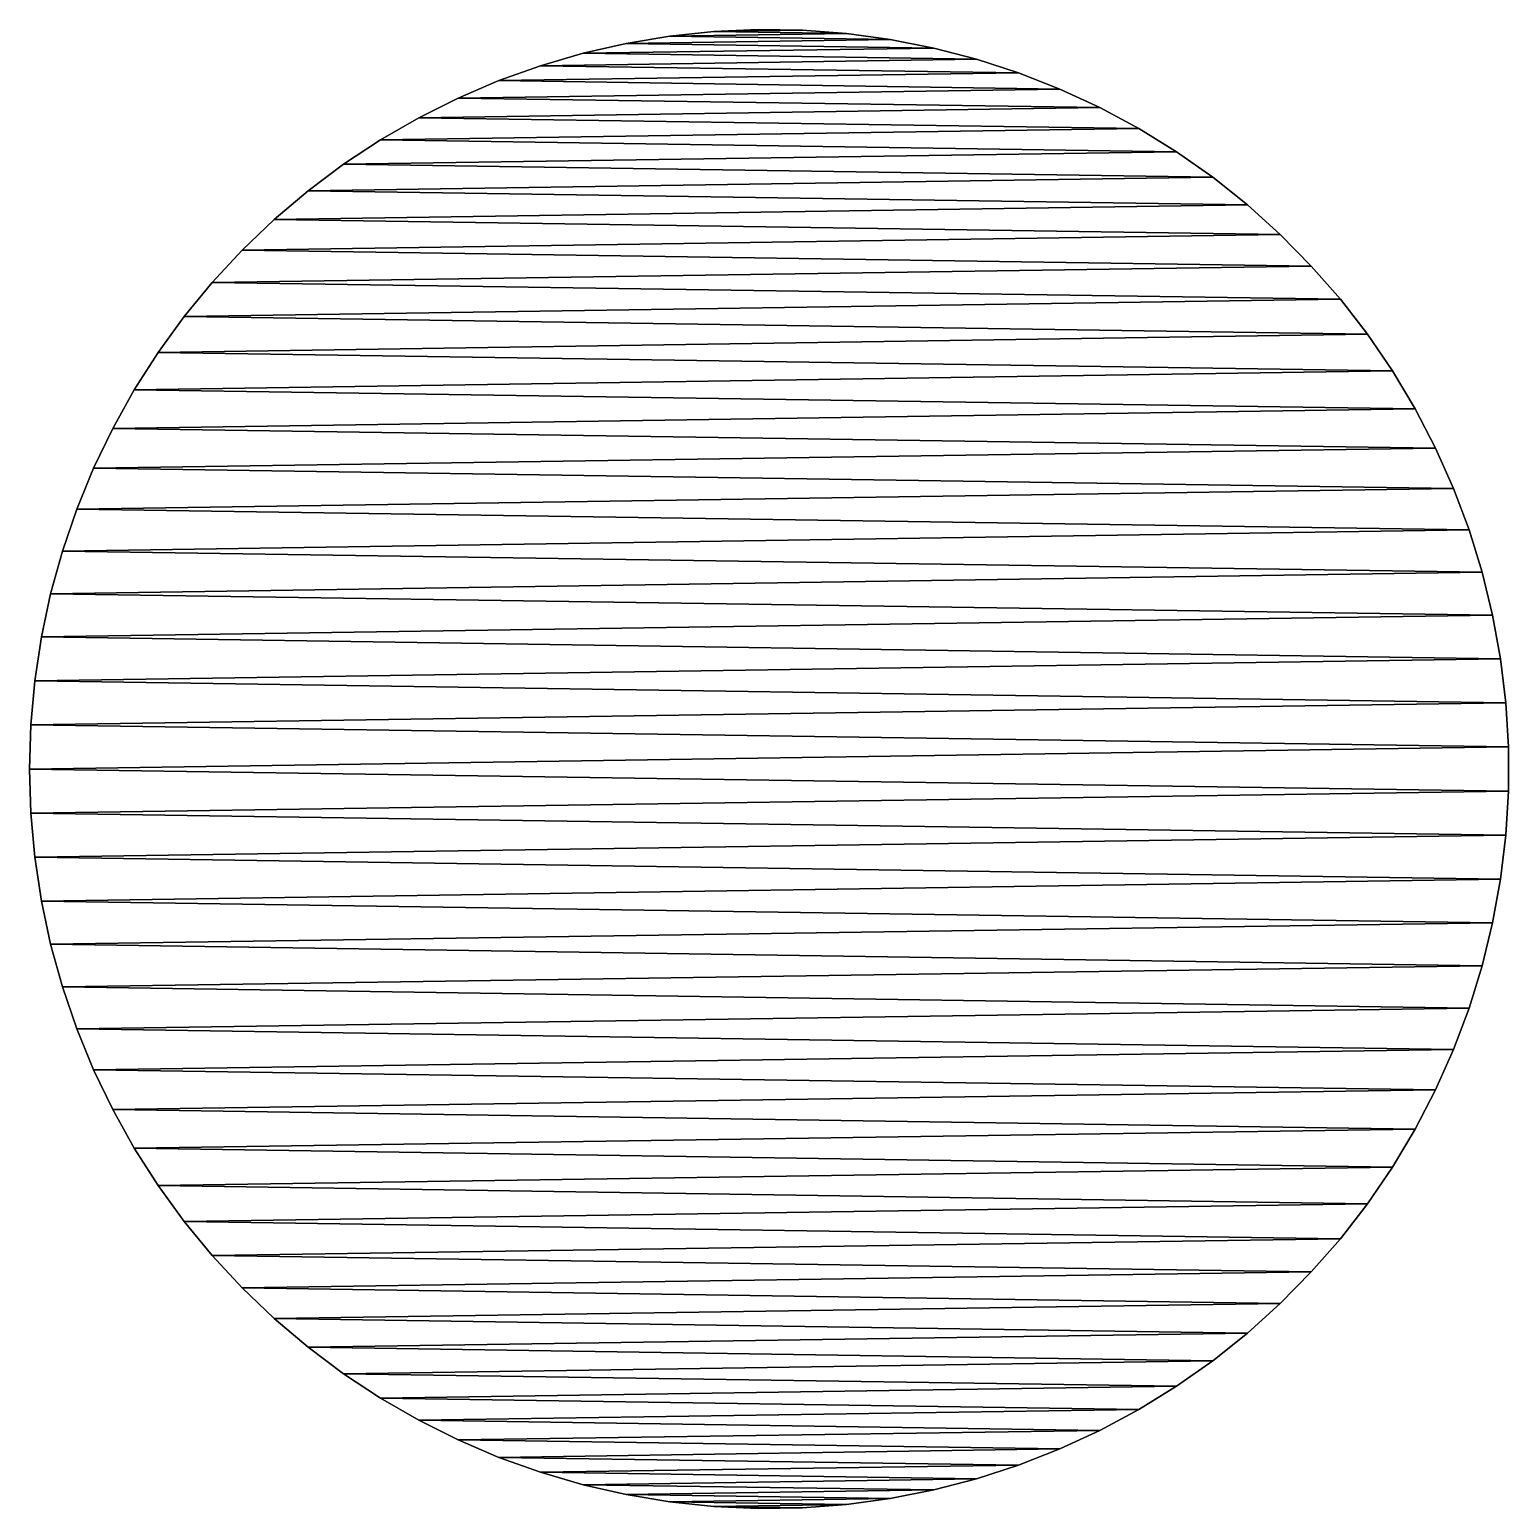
# Model space of a CAD drawing. Extents: x -60 to 60, y -60 to 60.
import ezdxf

# ---------------------------------------------------------------- set-up
doc = ezdxf.new("R2010")
doc.units = 0

msp = doc.modelspace()

# ---------------------------------------------------------------- linework, layer by layer
for points in [[(-0.897564, 59.993286, 20), (-0.897564, 59.993286), (-4.483806, 59.83223, 20)], [(-4.483806, 59.83223, 20), (-0.897564, 59.993286), (-4.483806, 59.83223)], [(-4.483806, 59.83223, 20), (2.69189, 59.939583, 20), (-0.897564, 59.993286, 20)], [(2.69189, 59.939583), (-4.483806, 59.83223), (-0.897564, 59.993286)], [(2.69189, 59.939583, 20), (2.69189, 59.939583), (-0.897564, 59.993286, 20)], [(-0.897564, 59.993286, 20), (2.69189, 59.939583), (-0.897564, 59.993286)], [(-11.595355, 58.868904, 20), (-11.595355, 58.868904), (-15.095206, 58.070084, 20)], [(-15.095206, 58.070084, 20), (-11.595355, 58.868904), (-15.095206, 58.070084)], [(-15.095206, 58.070084, 20), (13.351256, 58.495674, 20), (-11.595355, 58.868904, 20)], [(13.351256, 58.495674), (-15.095206, 58.070084), (-11.595355, 58.868904)], [(-8.053996, 59.456985, 20), (-8.053996, 59.456985), (-11.595355, 58.868904, 20)], [(-11.595355, 58.868904, 20), (-8.053996, 59.456985), (-11.595355, 58.868904)], [(-11.595355, 58.868904, 20), (9.829075, 59.189434, 20), (-8.053996, 59.456985, 20)], [(9.829075, 59.189434), (-11.595355, 58.868904), (-8.053996, 59.456985)], [(-11.595355, 58.868904, 20), (13.351256, 58.495674, 20), (9.829075, 59.189434, 20)], [(13.351256, 58.495674), (-11.595355, 58.868904), (9.829075, 59.189434)], [(-4.483806, 59.83223, 20), (-4.483806, 59.83223), (-8.053996, 59.456985, 20)], [(-8.053996, 59.456985, 20), (-4.483806, 59.83223), (-8.053996, 59.456985)], [(-8.053996, 59.456985, 20), (6.271708, 59.671314, 20), (-4.483806, 59.83223, 20)], [(6.271708, 59.671314), (-8.053996, 59.456985), (-4.483806, 59.83223)], [(-8.053996, 59.456985, 20), (9.829075, 59.189434, 20), (6.271708, 59.671314, 20)], [(9.829075, 59.189434), (-8.053996, 59.456985), (6.271708, 59.671314)], [(-4.483806, 59.83223, 20), (6.271708, 59.671314, 20), (2.69189, 59.939583, 20)], [(6.271708, 59.671314), (-4.483806, 59.83223), (2.69189, 59.939583)], [(6.271708, 59.671314, 20), (6.271708, 59.671314), (2.69189, 59.939583, 20)], [(2.69189, 59.939583, 20), (6.271708, 59.671314), (2.69189, 59.939583)], [(9.829075, 59.189434, 20), (9.829075, 59.189434), (6.271708, 59.671314, 20)], [(6.271708, 59.671314, 20), (9.829075, 59.189434), (6.271708, 59.671314)], [(13.351256, 58.495674, 20), (13.351256, 58.495674), (9.829075, 59.189434, 20)], [(9.829075, 59.189434, 20), (13.351256, 58.495674), (9.829075, 59.189434)], [(-15.095206, 58.070084, 20), (-15.095206, 58.070084), (-18.541019, 57.063393, 20)], [(-18.541019, 57.063393, 20), (-15.095206, 58.070084), (-18.541019, 57.063393)], [(-18.541019, 57.063393, 20), (16.825644, 57.592514, 20), (-15.095206, 58.070084, 20)], [(16.825644, 57.592514), (-18.541019, 57.063393), (-15.095206, 58.070084)], [(-15.095206, 58.070084, 20), (16.825644, 57.592514, 20), (13.351256, 58.495674, 20)], [(16.825644, 57.592514), (-15.095206, 58.070084), (13.351256, 58.495674)], [(16.825644, 57.592514, 20), (16.825644, 57.592514), (13.351256, 58.495674, 20)], [(13.351256, 58.495674, 20), (16.825644, 57.592514), (13.351256, 58.495674)], [(-18.541019, 57.063393, 20), (-18.541019, 57.063393), (-21.920462, 55.852425, 20)], [(-21.920462, 55.852425, 20), (-18.541019, 57.063393), (-21.920462, 55.852425)], [(-21.920462, 55.852425, 20), (20.239799, 56.483189, 20), (-18.541019, 57.063393, 20)], [(20.239799, 56.483189), (-21.920462, 55.852425), (-18.541019, 57.063393)], [(-21.920462, 55.852425, 20), (23.581501, 55.171665, 20), (20.239799, 56.483189, 20)], [(23.581501, 55.171665), (-21.920462, 55.852425), (20.239799, 56.483189)], [(-18.541019, 57.063393, 20), (20.239799, 56.483189, 20), (16.825644, 57.592514, 20)], [(20.239799, 56.483189), (-18.541019, 57.063393), (16.825644, 57.592514)], [(20.239799, 56.483189, 20), (20.239799, 56.483189), (16.825644, 57.592514, 20)], [(16.825644, 57.592514, 20), (20.239799, 56.483189), (16.825644, 57.592514)], [(23.581501, 55.171665, 20), (23.581501, 55.171665), (20.239799, 56.483189, 20)], [(20.239799, 56.483189, 20), (23.581501, 55.171665), (20.239799, 56.483189)], [(-21.920462, 55.852425, 20), (-21.920462, 55.852425), (-25.221434, 54.441521, 20)], [(-25.221434, 54.441521, 20), (-21.920462, 55.852425), (-25.221434, 54.441521)], [(-25.221434, 54.441521, 20), (23.581501, 55.171665, 20), (-21.920462, 55.852425, 20)], [(23.581501, 55.171665), (-25.221434, 54.441521), (-21.920462, 55.852425)], [(-25.221434, 54.441521, 20), (-25.221434, 54.441521), (-28.432119, 52.835732, 20)], [(-28.432119, 52.835732, 20), (-25.221434, 54.441521), (-28.432119, 52.835732)], [(-28.432119, 52.835732, 20), (26.838789, 53.662643, 20), (-25.221434, 54.441521, 20)], [(26.838789, 53.662643), (-28.432119, 52.835732), (-25.221434, 54.441521)], [(-25.221434, 54.441521, 20), (26.838789, 53.662643, 20), (23.581501, 55.171665, 20)], [(26.838789, 53.662643), (-25.221434, 54.441521), (23.581501, 55.171665)], [(26.838789, 53.662643, 20), (26.838789, 53.662643), (23.581501, 55.171665, 20)], [(23.581501, 55.171665, 20), (26.838789, 53.662643), (23.581501, 55.171665)], [(-28.432119, 52.835732, 20), (-28.432119, 52.835732), (-31.541027, 51.040806, 20)], [(-31.541027, 51.040806, 20), (-28.432119, 52.835732), (-31.541027, 51.040806)], [(-31.541027, 51.040806, 20), (30, 51.961525, 20), (-28.432119, 52.835732, 20)], [(30, 51.961525), (-31.541027, 51.040806), (-28.432119, 52.835732)], [(-28.432119, 52.835732, 20), (30, 51.961525, 20), (26.838789, 53.662643, 20)], [(30, 51.961525), (-28.432119, 52.835732), (26.838789, 53.662643)], [(30, 51.961525, 20), (30, 51.961525), (26.838789, 53.662643, 20)], [(26.838789, 53.662643, 20), (30, 51.961525), (26.838789, 53.662643)], [(-31.541027, 51.040806, 20), (33.053818, 50.074394, 20), (30, 51.961525, 20)], [(33.053818, 50.074394), (-31.541027, 51.040806), (30, 51.961525)], [(33.053818, 50.074394, 20), (33.053818, 50.074394), (30, 51.961525, 20)], [(30, 51.961525, 20), (33.053818, 50.074394), (30, 51.961525)], [(-31.541027, 51.040806, 20), (-31.541027, 51.040806), (-34.537025, 49.063164, 20)], [(-34.537025, 49.063164, 20), (-31.541027, 51.040806), (-34.537025, 49.063164)], [(-34.537025, 49.063164, 20), (33.053818, 50.074394, 20), (-31.541027, 51.040806, 20)], [(33.053818, 50.074394), (-34.537025, 49.063164), (-31.541027, 51.040806)], [(-34.537025, 49.063164, 20), (35.989315, 48.008015, 20), (33.053818, 50.074394, 20)], [(35.989315, 48.008015), (-34.537025, 49.063164), (33.053818, 50.074394)], [(35.989315, 48.008015, 20), (35.989315, 48.008015), (33.053818, 50.074394, 20)], [(33.053818, 50.074394, 20), (35.989315, 48.008015), (33.053818, 50.074394)], [(-34.537025, 49.063164, 20), (-34.537025, 49.063164), (-37.409389, 46.909889, 20)], [(-37.409389, 46.909889, 20), (-34.537025, 49.063164), (-37.409389, 46.909889)], [(-37.409389, 46.909889, 20), (35.989315, 48.008015, 20), (-34.537025, 49.063164, 20)], [(35.989315, 48.008015), (-37.409389, 46.909889), (-34.537025, 49.063164)], [(-37.409389, 46.909889, 20), (38.795975, 45.769775, 20), (35.989315, 48.008015, 20)], [(38.795975, 45.769775), (-37.409389, 46.909889), (35.989315, 48.008015)], [(38.795975, 45.769775, 20), (38.795975, 45.769775), (35.989315, 48.008015, 20)], [(35.989315, 48.008015, 20), (38.795975, 45.769775), (35.989315, 48.008015)], [(-37.409389, 46.909889, 20), (-37.409389, 46.909889), (-40.147835, 44.588688, 20)], [(-40.147835, 44.588688, 20), (-37.409389, 46.909889), (-40.147835, 44.588688)], [(-40.147835, 44.588688, 20), (38.795975, 45.769775, 20), (-37.409389, 46.909889, 20)], [(38.795975, 45.769775), (-40.147835, 44.588688), (-37.409389, 46.909889)], [(-40.147835, 44.588688, 20), (41.46376, 43.367691, 20), (38.795975, 45.769775, 20)], [(41.46376, 43.367691), (-40.147835, 44.588688), (38.795975, 45.769775)], [(41.46376, 43.367691, 20), (41.46376, 43.367691), (38.795975, 45.769775, 20)], [(38.795975, 45.769775, 20), (41.46376, 43.367691), (38.795975, 45.769775)], [(-40.147835, 44.588688, 20), (-40.147835, 44.588688), (-42.742565, 42.107876, 20)], [(-42.742565, 42.107876, 20), (-40.147835, 44.588688), (-42.742565, 42.107876)], [(-42.742565, 42.107876, 20), (41.46376, 43.367691, 20), (-40.147835, 44.588688, 20)], [(41.46376, 43.367691), (-42.742565, 42.107876), (-40.147835, 44.588688)], [(-42.742565, 42.107876, 20), (43.983112, 40.810364, 20), (41.46376, 43.367691, 20)], [(43.983112, 40.810364), (-42.742565, 42.107876), (41.46376, 43.367691)], [(43.983112, 40.810364, 20), (43.983112, 40.810364), (41.46376, 43.367691, 20)], [(41.46376, 43.367691, 20), (43.983112, 40.810364), (41.46376, 43.367691)], [(-42.742565, 42.107876, 20), (-42.742565, 42.107876), (-45.184288, 39.476322, 20)], [(-45.184288, 39.476322, 20), (-42.742565, 42.107876), (-45.184288, 39.476322)], [(-45.184288, 39.476322, 20), (43.983112, 40.810364, 20), (-42.742565, 42.107876, 20)], [(43.983112, 40.810364), (-45.184288, 39.476322), (-42.742565, 42.107876)], [(-45.184288, 39.476322, 20), (46.345016, 38.106945, 20), (43.983112, 40.810364, 20)], [(46.345016, 38.106945), (-45.184288, 39.476322), (43.983112, 40.810364)], [(46.345016, 38.106945, 20), (46.345016, 38.106945), (43.983112, 40.810364, 20)], [(43.983112, 40.810364, 20), (46.345016, 38.106945), (43.983112, 40.810364)], [(-45.184288, 39.476322, 20), (-45.184288, 39.476322), (-47.464264, 36.703457, 20)], [(-47.464264, 36.703457, 20), (-45.184288, 39.476322), (-47.464264, 36.703457)], [(-47.464264, 36.703457, 20), (46.345016, 38.106945, 20), (-45.184288, 39.476322, 20)], [(46.345016, 38.106945), (-47.464264, 36.703457), (-45.184288, 39.476322)], [(-47.464264, 36.703457, 20), (48.541019, 35.267117, 20), (46.345016, 38.106945, 20)], [(48.541019, 35.267117), (-47.464264, 36.703457), (46.345016, 38.106945)], [(48.541019, 35.267117, 20), (48.541019, 35.267117), (46.345016, 38.106945, 20)], [(46.345016, 38.106945, 20), (48.541019, 35.267117), (46.345016, 38.106945)], [(-47.464264, 36.703457, 20), (-47.464264, 36.703457), (-49.574326, 33.799202, 20)], [(-49.574326, 33.799202, 20), (-47.464264, 36.703457), (-49.574326, 33.799202)], [(-49.574326, 33.799202, 20), (48.541019, 35.267117, 20), (-47.464264, 36.703457, 20)], [(48.541019, 35.267117), (-49.574326, 33.799202), (-47.464264, 36.703457)], [(-49.574326, 33.799202, 20), (50.563259, 32.301037, 20), (48.541019, 35.267117, 20)], [(50.563259, 32.301037), (-49.574326, 33.799202), (48.541019, 35.267117)], [(50.563259, 32.301037, 20), (50.563259, 32.301037), (48.541019, 35.267117, 20)], [(48.541019, 35.267117, 20), (50.563259, 32.301037), (48.541019, 35.267117)], [(-49.574326, 33.799202, 20), (-49.574326, 33.799202), (-51.506927, 30.773956, 20)], [(-51.506927, 30.773956, 20), (-49.574326, 33.799202), (-51.506927, 30.773956)], [(-51.506927, 30.773956, 20), (50.563259, 32.301037, 20), (-49.574326, 33.799202, 20)], [(50.563259, 32.301037), (-51.506927, 30.773956), (-49.574326, 33.799202)], [(-51.506927, 30.773956, 20), (52.404491, 29.21933, 20), (50.563259, 32.301037, 20)], [(52.404491, 29.21933), (-51.506927, 30.773956), (50.563259, 32.301037)], [(52.404491, 29.21933, 20), (52.404491, 29.21933), (50.563259, 32.301037, 20)], [(50.563259, 32.301037, 20), (52.404491, 29.21933), (50.563259, 32.301037)], [(-51.506927, 30.773956, 20), (-51.506927, 30.773956), (-53.255146, 27.638548, 20)], [(-53.255146, 27.638548, 20), (-51.506927, 30.773956), (-53.255146, 27.638548)], [(-53.255146, 27.638548, 20), (52.404491, 29.21933, 20), (-51.506927, 30.773956, 20)], [(52.404491, 29.21933), (-53.255146, 27.638548), (-51.506927, 30.773956)], [(-53.255146, 27.638548, 20), (54.058132, 26.033024, 20), (52.404491, 29.21933, 20)], [(54.058132, 26.033024), (-53.255146, 27.638548), (52.404491, 29.21933)], [(54.058132, 26.033024, 20), (54.058132, 26.033024), (52.404491, 29.21933, 20)], [(52.404491, 29.21933, 20), (54.058132, 26.033024), (52.404491, 29.21933)], [(-53.255146, 27.638548, 20), (-53.255146, 27.638548), (-54.812729, 24.404198, 20)], [(-54.812729, 24.404198, 20), (-53.255146, 27.638548), (-54.812729, 24.404198)], [(-54.812729, 24.404198, 20), (54.058132, 26.033024, 20), (-53.255146, 27.638548, 20)], [(54.058132, 26.033024), (-54.812729, 24.404198), (-53.255146, 27.638548)], [(-54.812729, 24.404198, 20), (55.518257, 22.753529, 20), (54.058132, 26.033024, 20)], [(55.518257, 22.753529), (-54.812729, 24.404198), (54.058132, 26.033024)], [(55.518257, 22.753529, 20), (55.518257, 22.753529), (54.058132, 26.033024, 20)], [(54.058132, 26.033024, 20), (55.518257, 22.753529), (54.058132, 26.033024)], [(-54.812729, 24.404198, 20), (-54.812729, 24.404198), (-56.174091, 21.082489, 20)], [(-56.174091, 21.082489, 20), (-54.812729, 24.404198), (-56.174091, 21.082489)], [(-56.174091, 21.082489, 20), (55.518257, 22.753529, 20), (-54.812729, 24.404198, 20)], [(55.518257, 22.753529), (-56.174091, 21.082489), (-54.812729, 24.404198)], [(-56.174091, 21.082489, 20), (56.779644, 19.39258, 20), (55.518257, 22.753529, 20)], [(56.779644, 19.39258), (-56.174091, 21.082489), (55.518257, 22.753529)], [(56.779644, 19.39258, 20), (56.779644, 19.39258), (55.518257, 22.753529, 20)], [(55.518257, 22.753529, 20), (56.779644, 19.39258), (55.518257, 22.753529)], [(-56.174091, 21.082489, 20), (-56.174091, 21.082489), (-57.33437, 17.68531, 20)], [(-57.33437, 17.68531, 20), (-56.174091, 21.082489), (-57.33437, 17.68531)], [(-57.33437, 17.68531, 20), (56.779644, 19.39258, 20), (-56.174091, 21.082489, 20)], [(56.779644, 19.39258), (-57.33437, 17.68531), (-56.174091, 21.082489)], [(-57.33437, 17.68531, 20), (57.837772, 15.962211, 20), (56.779644, 19.39258, 20)], [(57.837772, 15.962211), (-57.33437, 17.68531), (56.779644, 19.39258)], [(57.837772, 15.962211, 20), (57.837772, 15.962211), (56.779644, 19.39258, 20)], [(56.779644, 19.39258, 20), (57.837772, 15.962211), (56.779644, 19.39258)], [(-57.33437, 17.68531, 20), (-57.33437, 17.68531), (-58.289402, 14.224823, 20)], [(-58.289402, 14.224823, 20), (-57.33437, 17.68531), (-58.289402, 14.224823)], [(-58.289402, 14.224823, 20), (57.837772, 15.962211, 20), (-57.33437, 17.68531, 20)], [(57.837772, 15.962211), (-58.289402, 14.224823), (-57.33437, 17.68531)], [(-58.289402, 14.224823, 20), (58.688854, 12.474702, 20), (57.837772, 15.962211, 20)], [(58.688854, 12.474702), (-58.289402, 14.224823), (57.837772, 15.962211)], [(58.688854, 12.474702, 20), (58.688854, 12.474702), (57.837772, 15.962211, 20)], [(57.837772, 15.962211, 20), (58.688854, 12.474702), (57.837772, 15.962211)], [(-58.289402, 14.224823, 20), (-58.289402, 14.224823), (-59.035774, 10.713413, 20)], [(-59.035774, 10.713413, 20), (-58.289402, 14.224823), (-59.035774, 10.713413)], [(-59.035774, 10.713413, 20), (58.688854, 12.474702, 20), (-58.289402, 14.224823, 20)], [(58.688854, 12.474702), (-59.035774, 10.713413), (-58.289402, 14.224823)], [(-59.035774, 10.713413, 20), (59.329849, 8.942536, 20), (58.688854, 12.474702, 20)], [(59.329849, 8.942536), (-59.035774, 10.713413), (58.688854, 12.474702)], [(59.329849, 8.942536, 20), (59.329849, 8.942536), (58.688854, 12.474702, 20)], [(58.688854, 12.474702, 20), (59.329849, 8.942536), (58.688854, 12.474702)], [(-59.035774, 10.713413, 20), (-59.035774, 10.713413), (-59.570816, 7.163653, 20)], [(-59.570816, 7.163653, 20), (-59.035774, 10.713413), (-59.570816, 7.163653)], [(-59.570816, 7.163653, 20), (59.329849, 8.942536, 20), (-59.035774, 10.713413, 20)], [(59.329849, 8.942536), (-59.570816, 7.163653), (-59.035774, 10.713413)], [(-59.570816, 7.163653, 20), (59.758457, 5.378358, 20), (59.329849, 8.942536, 20)], [(59.758457, 5.378358), (-59.570816, 7.163653), (59.329849, 8.942536)], [(59.758457, 5.378358, 20), (59.758457, 5.378358), (59.329849, 8.942536, 20)], [(59.329849, 8.942536, 20), (59.758457, 5.378358), (59.329849, 8.942536)], [(-59.570816, 7.163653, 20), (-59.570816, 7.163653), (-59.892609, 3.588249, 20)], [(-59.892609, 3.588249, 20), (-59.570816, 7.163653), (-59.892609, 3.588249)], [(-59.892609, 3.588249, 20), (59.758457, 5.378358, 20), (-59.570816, 7.163653, 20)], [(59.758457, 5.378358), (-59.892609, 3.588249), (-59.570816, 7.163653)], [(-59.892609, 3.588249, 20), (59.973145, 1.794928, 20), (59.758457, 5.378358, 20)], [(59.973145, 1.794928), (-59.892609, 3.588249), (59.758457, 5.378358)], [(59.973145, 1.794928, 20), (59.973145, 1.794928), (59.758457, 5.378358, 20)], [(59.758457, 5.378358, 20), (59.973145, 1.794928), (59.758457, 5.378358)], [(-59.892609, 3.588249, 20), (-59.892609, 3.588249), (-60, 0, 20)], [(-60, 0, 20), (-59.892609, 3.588249), (-60, 0)], [(-60, 0, 20), (59.973145, 1.794928, 20), (-59.892609, 3.588249, 20)], [(-59.892609, 3.588249), (59.973145, 1.794928), (-60, 0)], [(-60, 0, 20), (59.973145, -1.794928, 20), (59.973145, 1.794928, 20)], [(-60, 0), (59.973145, 1.794928), (59.973145, -1.794928)], [(59.973145, -1.794928, 20), (59.973145, -1.794928), (59.973145, 1.794928, 20)], [(59.973145, 1.794928, 20), (59.973145, -1.794928), (59.973145, 1.794928)], [(-60, 0, 20), (-60, 0), (-59.892609, -3.588249, 20)], [(-59.892609, -3.588249, 20), (-60, 0), (-59.892609, -3.588249)], [(-59.892609, -3.588249, 20), (59.973145, -1.794928, 20), (-60, 0, 20)], [(-60, 0), (59.973145, -1.794928), (-59.892609, -3.588249)], [(59.973145, -1.794928, 20), (-59.892609, -3.588249, 20), (59.758457, -5.378358, 20)], [(-59.892609, -3.588249), (59.973145, -1.794928), (59.758457, -5.378358)], [(59.758457, -5.378358, 20), (59.758457, -5.378358), (59.973145, -1.794928, 20)], [(59.973145, -1.794928, 20), (59.758457, -5.378358), (59.973145, -1.794928)], [(-59.892609, -3.588249, 20), (-59.892609, -3.588249), (-59.570816, -7.163653, 20)], [(-59.570816, -7.163653, 20), (-59.892609, -3.588249), (-59.570816, -7.163653)], [(59.758457, -5.378358, 20), (-59.892609, -3.588249, 20), (-59.570816, -7.163653, 20)], [(-59.892609, -3.588249), (59.758457, -5.378358), (-59.570816, -7.163653)], [(59.758457, -5.378358, 20), (-59.570816, -7.163653, 20), (59.329849, -8.942536, 20)], [(-59.570816, -7.163653), (59.758457, -5.378358), (59.329849, -8.942536)], [(59.329849, -8.942536, 20), (59.329849, -8.942536), (59.758457, -5.378358, 20)], [(59.758457, -5.378358, 20), (59.329849, -8.942536), (59.758457, -5.378358)], [(-59.570816, -7.163653, 20), (-59.570816, -7.163653), (-59.035774, -10.713413, 20)], [(-59.035774, -10.713413, 20), (-59.570816, -7.163653), (-59.035774, -10.713413)], [(59.329849, -8.942536, 20), (-59.570816, -7.163653, 20), (-59.035774, -10.713413, 20)], [(-59.570816, -7.163653), (59.329849, -8.942536), (-59.035774, -10.713413)], [(59.329849, -8.942536, 20), (-59.035774, -10.713413, 20), (58.688854, -12.474702, 20)], [(-59.035774, -10.713413), (59.329849, -8.942536), (58.688854, -12.474702)], [(58.688854, -12.474702, 20), (58.688854, -12.474702), (59.329849, -8.942536, 20)], [(59.329849, -8.942536, 20), (58.688854, -12.474702), (59.329849, -8.942536)], [(-59.035774, -10.713413, 20), (-59.035774, -10.713413), (-58.289402, -14.224823, 20)], [(-58.289402, -14.224823, 20), (-59.035774, -10.713413), (-58.289402, -14.224823)], [(58.688854, -12.474702, 20), (-59.035774, -10.713413, 20), (-58.289402, -14.224823, 20)], [(-59.035774, -10.713413), (58.688854, -12.474702), (-58.289402, -14.224823)], [(58.688854, -12.474702, 20), (-58.289402, -14.224823, 20), (57.837772, -15.962211, 20)], [(-58.289402, -14.224823), (58.688854, -12.474702), (57.837772, -15.962211)], [(57.837772, -15.962211, 20), (57.837772, -15.962211), (58.688854, -12.474702, 20)], [(58.688854, -12.474702, 20), (57.837772, -15.962211), (58.688854, -12.474702)], [(-58.289402, -14.224823, 20), (-58.289402, -14.224823), (-57.33437, -17.68531, 20)], [(-57.33437, -17.68531, 20), (-58.289402, -14.224823), (-57.33437, -17.68531)], [(57.837772, -15.962211, 20), (-58.289402, -14.224823, 20), (-57.33437, -17.68531, 20)], [(-58.289402, -14.224823), (57.837772, -15.962211), (-57.33437, -17.68531)], [(57.837772, -15.962211, 20), (-57.33437, -17.68531, 20), (56.779644, -19.39258, 20)], [(-57.33437, -17.68531), (57.837772, -15.962211), (56.779644, -19.39258)], [(56.779644, -19.39258, 20), (56.779644, -19.39258), (57.837772, -15.962211, 20)], [(57.837772, -15.962211, 20), (56.779644, -19.39258), (57.837772, -15.962211)], [(-57.33437, -17.68531, 20), (-57.33437, -17.68531), (-56.174091, -21.082489, 20)], [(-56.174091, -21.082489, 20), (-57.33437, -17.68531), (-56.174091, -21.082489)], [(56.779644, -19.39258, 20), (-57.33437, -17.68531, 20), (-56.174091, -21.082489, 20)], [(-57.33437, -17.68531), (56.779644, -19.39258), (-56.174091, -21.082489)], [(56.779644, -19.39258, 20), (-56.174091, -21.082489, 20), (55.518257, -22.753529, 20)], [(-56.174091, -21.082489), (56.779644, -19.39258), (55.518257, -22.753529)], [(55.518257, -22.753529, 20), (55.518257, -22.753529), (56.779644, -19.39258, 20)], [(56.779644, -19.39258, 20), (55.518257, -22.753529), (56.779644, -19.39258)], [(-56.174091, -21.082489, 20), (-56.174091, -21.082489), (-54.812729, -24.404198, 20)], [(-54.812729, -24.404198, 20), (-56.174091, -21.082489), (-54.812729, -24.404198)], [(55.518257, -22.753529, 20), (-56.174091, -21.082489, 20), (-54.812729, -24.404198, 20)], [(-56.174091, -21.082489), (55.518257, -22.753529), (-54.812729, -24.404198)], [(55.518257, -22.753529, 20), (-54.812729, -24.404198, 20), (54.058132, -26.033024, 20)], [(-54.812729, -24.404198), (55.518257, -22.753529), (54.058132, -26.033024)], [(54.058132, -26.033024, 20), (54.058132, -26.033024), (55.518257, -22.753529, 20)], [(55.518257, -22.753529, 20), (54.058132, -26.033024), (55.518257, -22.753529)], [(-54.812729, -24.404198, 20), (-54.812729, -24.404198), (-53.255146, -27.638548, 20)], [(-53.255146, -27.638548, 20), (-54.812729, -24.404198), (-53.255146, -27.638548)], [(54.058132, -26.033024, 20), (-54.812729, -24.404198, 20), (-53.255146, -27.638548, 20)], [(-54.812729, -24.404198), (54.058132, -26.033024), (-53.255146, -27.638548)], [(54.058132, -26.033024, 20), (-53.255146, -27.638548, 20), (52.404491, -29.21933, 20)], [(-53.255146, -27.638548), (54.058132, -26.033024), (52.404491, -29.21933)], [(52.404491, -29.21933, 20), (52.404491, -29.21933), (54.058132, -26.033024, 20)], [(54.058132, -26.033024, 20), (52.404491, -29.21933), (54.058132, -26.033024)], [(-53.255146, -27.638548, 20), (-53.255146, -27.638548), (-51.506927, -30.773956, 20)], [(-51.506927, -30.773956, 20), (-53.255146, -27.638548), (-51.506927, -30.773956)], [(52.404491, -29.21933, 20), (-53.255146, -27.638548, 20), (-51.506927, -30.773956, 20)], [(-53.255146, -27.638548), (52.404491, -29.21933), (-51.506927, -30.773956)], [(52.404491, -29.21933, 20), (-51.506927, -30.773956, 20), (50.563259, -32.301037, 20)], [(-51.506927, -30.773956), (52.404491, -29.21933), (50.563259, -32.301037)], [(50.563259, -32.301037, 20), (50.563259, -32.301037), (52.404491, -29.21933, 20)], [(52.404491, -29.21933, 20), (50.563259, -32.301037), (52.404491, -29.21933)], [(-51.506927, -30.773956, 20), (-51.506927, -30.773956), (-49.574326, -33.799202, 20)], [(-49.574326, -33.799202, 20), (-51.506927, -30.773956), (-49.574326, -33.799202)], [(50.563259, -32.301037, 20), (-51.506927, -30.773956, 20), (-49.574326, -33.799202, 20)], [(-51.506927, -30.773956), (50.563259, -32.301037), (-49.574326, -33.799202)], [(50.563259, -32.301037, 20), (-49.574326, -33.799202, 20), (48.541019, -35.267117, 20)], [(-49.574326, -33.799202), (50.563259, -32.301037), (48.541019, -35.267117)], [(48.541019, -35.267117, 20), (48.541019, -35.267117), (50.563259, -32.301037, 20)], [(50.563259, -32.301037, 20), (48.541019, -35.267117), (50.563259, -32.301037)], [(-49.574326, -33.799202, 20), (-49.574326, -33.799202), (-47.464264, -36.703457, 20)], [(-47.464264, -36.703457, 20), (-49.574326, -33.799202), (-47.464264, -36.703457)], [(48.541019, -35.267117, 20), (-49.574326, -33.799202, 20), (-47.464264, -36.703457, 20)], [(-49.574326, -33.799202), (48.541019, -35.267117), (-47.464264, -36.703457)], [(48.541019, -35.267117, 20), (-47.464264, -36.703457, 20), (46.345016, -38.106945, 20)], [(-47.464264, -36.703457), (48.541019, -35.267117), (46.345016, -38.106945)], [(46.345016, -38.106945, 20), (46.345016, -38.106945), (48.541019, -35.267117, 20)], [(48.541019, -35.267117, 20), (46.345016, -38.106945), (48.541019, -35.267117)], [(-47.464264, -36.703457, 20), (-47.464264, -36.703457), (-45.184288, -39.476322, 20)], [(-45.184288, -39.476322, 20), (-47.464264, -36.703457), (-45.184288, -39.476322)], [(46.345016, -38.106945, 20), (-47.464264, -36.703457, 20), (-45.184288, -39.476322, 20)], [(-47.464264, -36.703457), (46.345016, -38.106945), (-45.184288, -39.476322)], [(46.345016, -38.106945, 20), (-45.184288, -39.476322, 20), (43.983112, -40.810364, 20)], [(-45.184288, -39.476322), (46.345016, -38.106945), (43.983112, -40.810364)], [(43.983112, -40.810364, 20), (43.983112, -40.810364), (46.345016, -38.106945, 20)], [(46.345016, -38.106945, 20), (43.983112, -40.810364), (46.345016, -38.106945)], [(-45.184288, -39.476322, 20), (-45.184288, -39.476322), (-42.742565, -42.107876, 20)], [(-42.742565, -42.107876, 20), (-45.184288, -39.476322), (-42.742565, -42.107876)], [(43.983112, -40.810364, 20), (-45.184288, -39.476322, 20), (-42.742565, -42.107876, 20)], [(-45.184288, -39.476322), (43.983112, -40.810364), (-42.742565, -42.107876)], [(43.983112, -40.810364, 20), (-42.742565, -42.107876, 20), (41.46376, -43.367691, 20)], [(-42.742565, -42.107876), (43.983112, -40.810364), (41.46376, -43.367691)], [(41.46376, -43.367691, 20), (41.46376, -43.367691), (43.983112, -40.810364, 20)], [(43.983112, -40.810364, 20), (41.46376, -43.367691), (43.983112, -40.810364)], [(-42.742565, -42.107876, 20), (-42.742565, -42.107876), (-40.147835, -44.588688, 20)], [(-40.147835, -44.588688, 20), (-42.742565, -42.107876), (-40.147835, -44.588688)], [(41.46376, -43.367691, 20), (-42.742565, -42.107876, 20), (-40.147835, -44.588688, 20)], [(-42.742565, -42.107876), (41.46376, -43.367691), (-40.147835, -44.588688)], [(41.46376, -43.367691, 20), (-40.147835, -44.588688, 20), (38.795975, -45.769775, 20)], [(-40.147835, -44.588688), (41.46376, -43.367691), (38.795975, -45.769775)], [(38.795975, -45.769775, 20), (38.795975, -45.769775), (41.46376, -43.367691, 20)], [(41.46376, -43.367691, 20), (38.795975, -45.769775), (41.46376, -43.367691)], [(-40.147835, -44.588688, 20), (-40.147835, -44.588688), (-37.409389, -46.909889, 20)], [(-37.409389, -46.909889, 20), (-40.147835, -44.588688), (-37.409389, -46.909889)], [(38.795975, -45.769775, 20), (-40.147835, -44.588688, 20), (-37.409389, -46.909889, 20)], [(-40.147835, -44.588688), (38.795975, -45.769775), (-37.409389, -46.909889)], [(38.795975, -45.769775, 20), (-37.409389, -46.909889, 20), (35.989315, -48.008015, 20)], [(-37.409389, -46.909889), (38.795975, -45.769775), (35.989315, -48.008015)], [(35.989315, -48.008015, 20), (35.989315, -48.008015), (38.795975, -45.769775, 20)], [(38.795975, -45.769775, 20), (35.989315, -48.008015), (38.795975, -45.769775)], [(-37.409389, -46.909889, 20), (-37.409389, -46.909889), (-34.537025, -49.063164, 20)], [(-34.537025, -49.063164, 20), (-37.409389, -46.909889), (-34.537025, -49.063164)], [(35.989315, -48.008015, 20), (-37.409389, -46.909889, 20), (-34.537025, -49.063164, 20)], [(-37.409389, -46.909889), (35.989315, -48.008015), (-34.537025, -49.063164)], [(35.989315, -48.008015, 20), (-34.537025, -49.063164, 20), (33.053818, -50.074394, 20)], [(-34.537025, -49.063164), (35.989315, -48.008015), (33.053818, -50.074394)], [(-34.537025, -49.063164, 20), (-34.537025, -49.063164), (-31.541027, -51.040806, 20)], [(-31.541027, -51.040806, 20), (-34.537025, -49.063164), (-31.541027, -51.040806)], [(33.053818, -50.074394, 20), (-34.537025, -49.063164, 20), (-31.541027, -51.040806, 20)], [(-34.537025, -49.063164), (33.053818, -50.074394), (-31.541027, -51.040806)], [(33.053818, -50.074394, 20), (33.053818, -50.074394), (35.989315, -48.008015, 20)], [(35.989315, -48.008015, 20), (33.053818, -50.074394), (35.989315, -48.008015)], [(33.053818, -50.074394, 20), (-31.541027, -51.040806, 20), (30, -51.961525, 20)], [(-31.541027, -51.040806), (33.053818, -50.074394), (30, -51.961525)], [(30, -51.961525, 20), (30, -51.961525), (33.053818, -50.074394, 20)], [(33.053818, -50.074394, 20), (30, -51.961525), (33.053818, -50.074394)], [(-31.541027, -51.040806, 20), (-31.541027, -51.040806), (-28.432119, -52.835732, 20)], [(-28.432119, -52.835732, 20), (-31.541027, -51.040806), (-28.432119, -52.835732)], [(30, -51.961525, 20), (-31.541027, -51.040806, 20), (-28.432119, -52.835732, 20)], [(-31.541027, -51.040806), (30, -51.961525), (-28.432119, -52.835732)], [(30, -51.961525, 20), (-28.432119, -52.835732, 20), (26.838789, -53.662643, 20)], [(-28.432119, -52.835732), (30, -51.961525), (26.838789, -53.662643)], [(26.838789, -53.662643, 20), (26.838789, -53.662643), (30, -51.961525, 20)], [(30, -51.961525, 20), (26.838789, -53.662643), (30, -51.961525)], [(-28.432119, -52.835732, 20), (-28.432119, -52.835732), (-25.221434, -54.441521, 20)], [(-25.221434, -54.441521, 20), (-28.432119, -52.835732), (-25.221434, -54.441521)], [(26.838789, -53.662643, 20), (-28.432119, -52.835732, 20), (-25.221434, -54.441521, 20)], [(-28.432119, -52.835732), (26.838789, -53.662643), (-25.221434, -54.441521)], [(26.838789, -53.662643, 20), (-25.221434, -54.441521, 20), (23.581501, -55.171665, 20)], [(-25.221434, -54.441521), (26.838789, -53.662643), (23.581501, -55.171665)], [(23.581501, -55.171665, 20), (23.581501, -55.171665), (26.838789, -53.662643, 20)], [(26.838789, -53.662643, 20), (23.581501, -55.171665), (26.838789, -53.662643)], [(-25.221434, -54.441521, 20), (-25.221434, -54.441521), (-21.920462, -55.852425, 20)], [(-21.920462, -55.852425, 20), (-25.221434, -54.441521), (-21.920462, -55.852425)], [(23.581501, -55.171665, 20), (-25.221434, -54.441521, 20), (-21.920462, -55.852425, 20)], [(-25.221434, -54.441521), (23.581501, -55.171665), (-21.920462, -55.852425)], [(23.581501, -55.171665, 20), (-21.920462, -55.852425, 20), (20.239799, -56.483189, 20)], [(-21.920462, -55.852425), (23.581501, -55.171665), (20.239799, -56.483189)], [(20.239799, -56.483189, 20), (20.239799, -56.483189), (23.581501, -55.171665, 20)], [(23.581501, -55.171665, 20), (20.239799, -56.483189), (23.581501, -55.171665)], [(-21.920462, -55.852425, 20), (-21.920462, -55.852425), (-18.541019, -57.063393, 20)], [(-18.541019, -57.063393, 20), (-21.920462, -55.852425), (-18.541019, -57.063393)], [(20.239799, -56.483189, 20), (-21.920462, -55.852425, 20), (-18.541019, -57.063393, 20)], [(-21.920462, -55.852425), (20.239799, -56.483189), (-18.541019, -57.063393)], [(20.239799, -56.483189, 20), (-18.541019, -57.063393, 20), (16.825644, -57.592514, 20)], [(-18.541019, -57.063393), (20.239799, -56.483189), (16.825644, -57.592514)], [(-18.541019, -57.063393, 20), (-18.541019, -57.063393), (-15.095206, -58.070084, 20)], [(-15.095206, -58.070084, 20), (-18.541019, -57.063393), (-15.095206, -58.070084)], [(16.825644, -57.592514, 20), (-18.541019, -57.063393, 20), (-15.095206, -58.070084, 20)], [(-18.541019, -57.063393), (16.825644, -57.592514), (-15.095206, -58.070084)], [(16.825644, -57.592514, 20), (-15.095206, -58.070084, 20), (13.351256, -58.495674, 20)], [(-15.095206, -58.070084), (16.825644, -57.592514), (13.351256, -58.495674)], [(13.351256, -58.495674, 20), (13.351256, -58.495674), (16.825644, -57.592514, 20)], [(16.825644, -57.592514, 20), (13.351256, -58.495674), (16.825644, -57.592514)], [(16.825644, -57.592514, 20), (16.825644, -57.592514), (20.239799, -56.483189, 20)], [(20.239799, -56.483189, 20), (16.825644, -57.592514), (20.239799, -56.483189)], [(-15.095206, -58.070084, 20), (-15.095206, -58.070084), (-11.595355, -58.868904, 20)], [(-11.595355, -58.868904, 20), (-15.095206, -58.070084), (-11.595355, -58.868904)], [(13.351256, -58.495674, 20), (-15.095206, -58.070084, 20), (-11.595355, -58.868904, 20)], [(-15.095206, -58.070084), (13.351256, -58.495674), (-11.595355, -58.868904)], [(13.351256, -58.495674, 20), (-11.595355, -58.868904, 20), (9.829075, -59.189434, 20)], [(-11.595355, -58.868904), (13.351256, -58.495674), (9.829075, -59.189434)], [(9.829075, -59.189434, 20), (9.829075, -59.189434), (13.351256, -58.495674, 20)], [(13.351256, -58.495674, 20), (9.829075, -59.189434), (13.351256, -58.495674)], [(-11.595355, -58.868904, 20), (-11.595355, -58.868904), (-8.053996, -59.456985, 20)], [(-8.053996, -59.456985, 20), (-11.595355, -58.868904), (-8.053996, -59.456985)], [(9.829075, -59.189434, 20), (-11.595355, -58.868904, 20), (-8.053996, -59.456985, 20)], [(-11.595355, -58.868904), (9.829075, -59.189434), (-8.053996, -59.456985)], [(9.829075, -59.189434, 20), (-8.053996, -59.456985, 20), (6.271708, -59.671314, 20)], [(-8.053996, -59.456985), (9.829075, -59.189434), (6.271708, -59.671314)], [(-8.053996, -59.456985, 20), (-8.053996, -59.456985), (-4.483806, -59.83223, 20)], [(-4.483806, -59.83223, 20), (-8.053996, -59.456985), (-4.483806, -59.83223)], [(6.271708, -59.671314, 20), (-8.053996, -59.456985, 20), (-4.483806, -59.83223, 20)], [(-8.053996, -59.456985), (6.271708, -59.671314), (-4.483806, -59.83223)], [(6.271708, -59.671314, 20), (-4.483806, -59.83223, 20), (2.69189, -59.939583, 20)], [(-4.483806, -59.83223), (6.271708, -59.671314), (2.69189, -59.939583)], [(-4.483806, -59.83223, 20), (-4.483806, -59.83223), (-0.897564, -59.993286, 20)], [(-0.897564, -59.993286, 20), (-4.483806, -59.83223), (-0.897564, -59.993286)], [(2.69189, -59.939583, 20), (-4.483806, -59.83223, 20), (-0.897564, -59.993286, 20)], [(-4.483806, -59.83223), (2.69189, -59.939583), (-0.897564, -59.993286)], [(-0.897564, -59.993286, 20), (-0.897564, -59.993286), (2.69189, -59.939583, 20)], [(2.69189, -59.939583, 20), (-0.897564, -59.993286), (2.69189, -59.939583)], [(2.69189, -59.939583, 20), (2.69189, -59.939583), (6.271708, -59.671314, 20)], [(6.271708, -59.671314, 20), (2.69189, -59.939583), (6.271708, -59.671314)], [(6.271708, -59.671314, 20), (6.271708, -59.671314), (9.829075, -59.189434, 20)], [(9.829075, -59.189434, 20), (6.271708, -59.671314), (9.829075, -59.189434)]]:
    msp.add_3dface(points)

doc.saveas('drawing.dxf')
